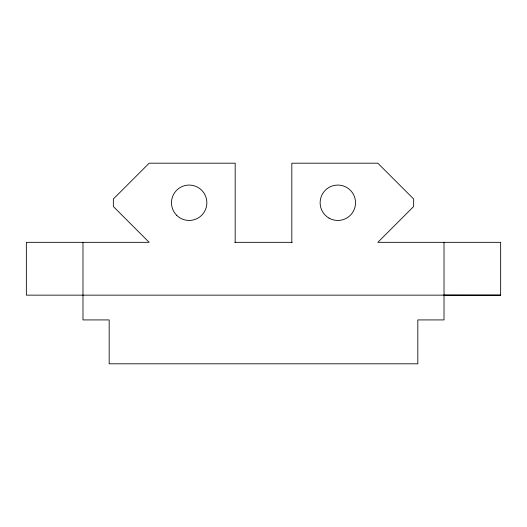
<?xml version="1.0" encoding="UTF-8"?>
<svg xmlns="http://www.w3.org/2000/svg" width="527" height="527" viewBox="0 0 527 527"><rect width="100%" height="100%" fill="white"/><g stroke="black" fill="none" stroke-linecap="round" stroke-linejoin="round"><path stroke-width="0.79" d="M234.772 242.334L292.228 242.334M444.017 295.113L500.65 295.146L500.65 242.334L377.826 242.334L413.649 206.512L413.649 199.008L377.826 163.192L291.82 163.192L291.82 242.334M500.65 295.146L26.35 295.146L26.35 242.334L149.174 242.334L113.351 206.512L113.351 199.008L149.174 163.192L235.18 163.192L235.18 242.334M444.017 242.334L444.017 319.922L417.825 319.922L417.825 363.808L109.175 363.808L109.175 319.922L82.983 319.922L82.983 242.334M176.657 215.273A17.701 17.701 0 0 0 206.261 207.342A17.701 17.701 0 0 0 184.588 185.669A17.701 17.701 0 0 0 176.657 215.273M328.98 218.086A17.701 17.701 0 0 0 355.527 202.763A17.701 17.701 0 0 0 328.98 187.434A17.701 17.701 0 0 0 328.98 218.086"/></g></svg>
